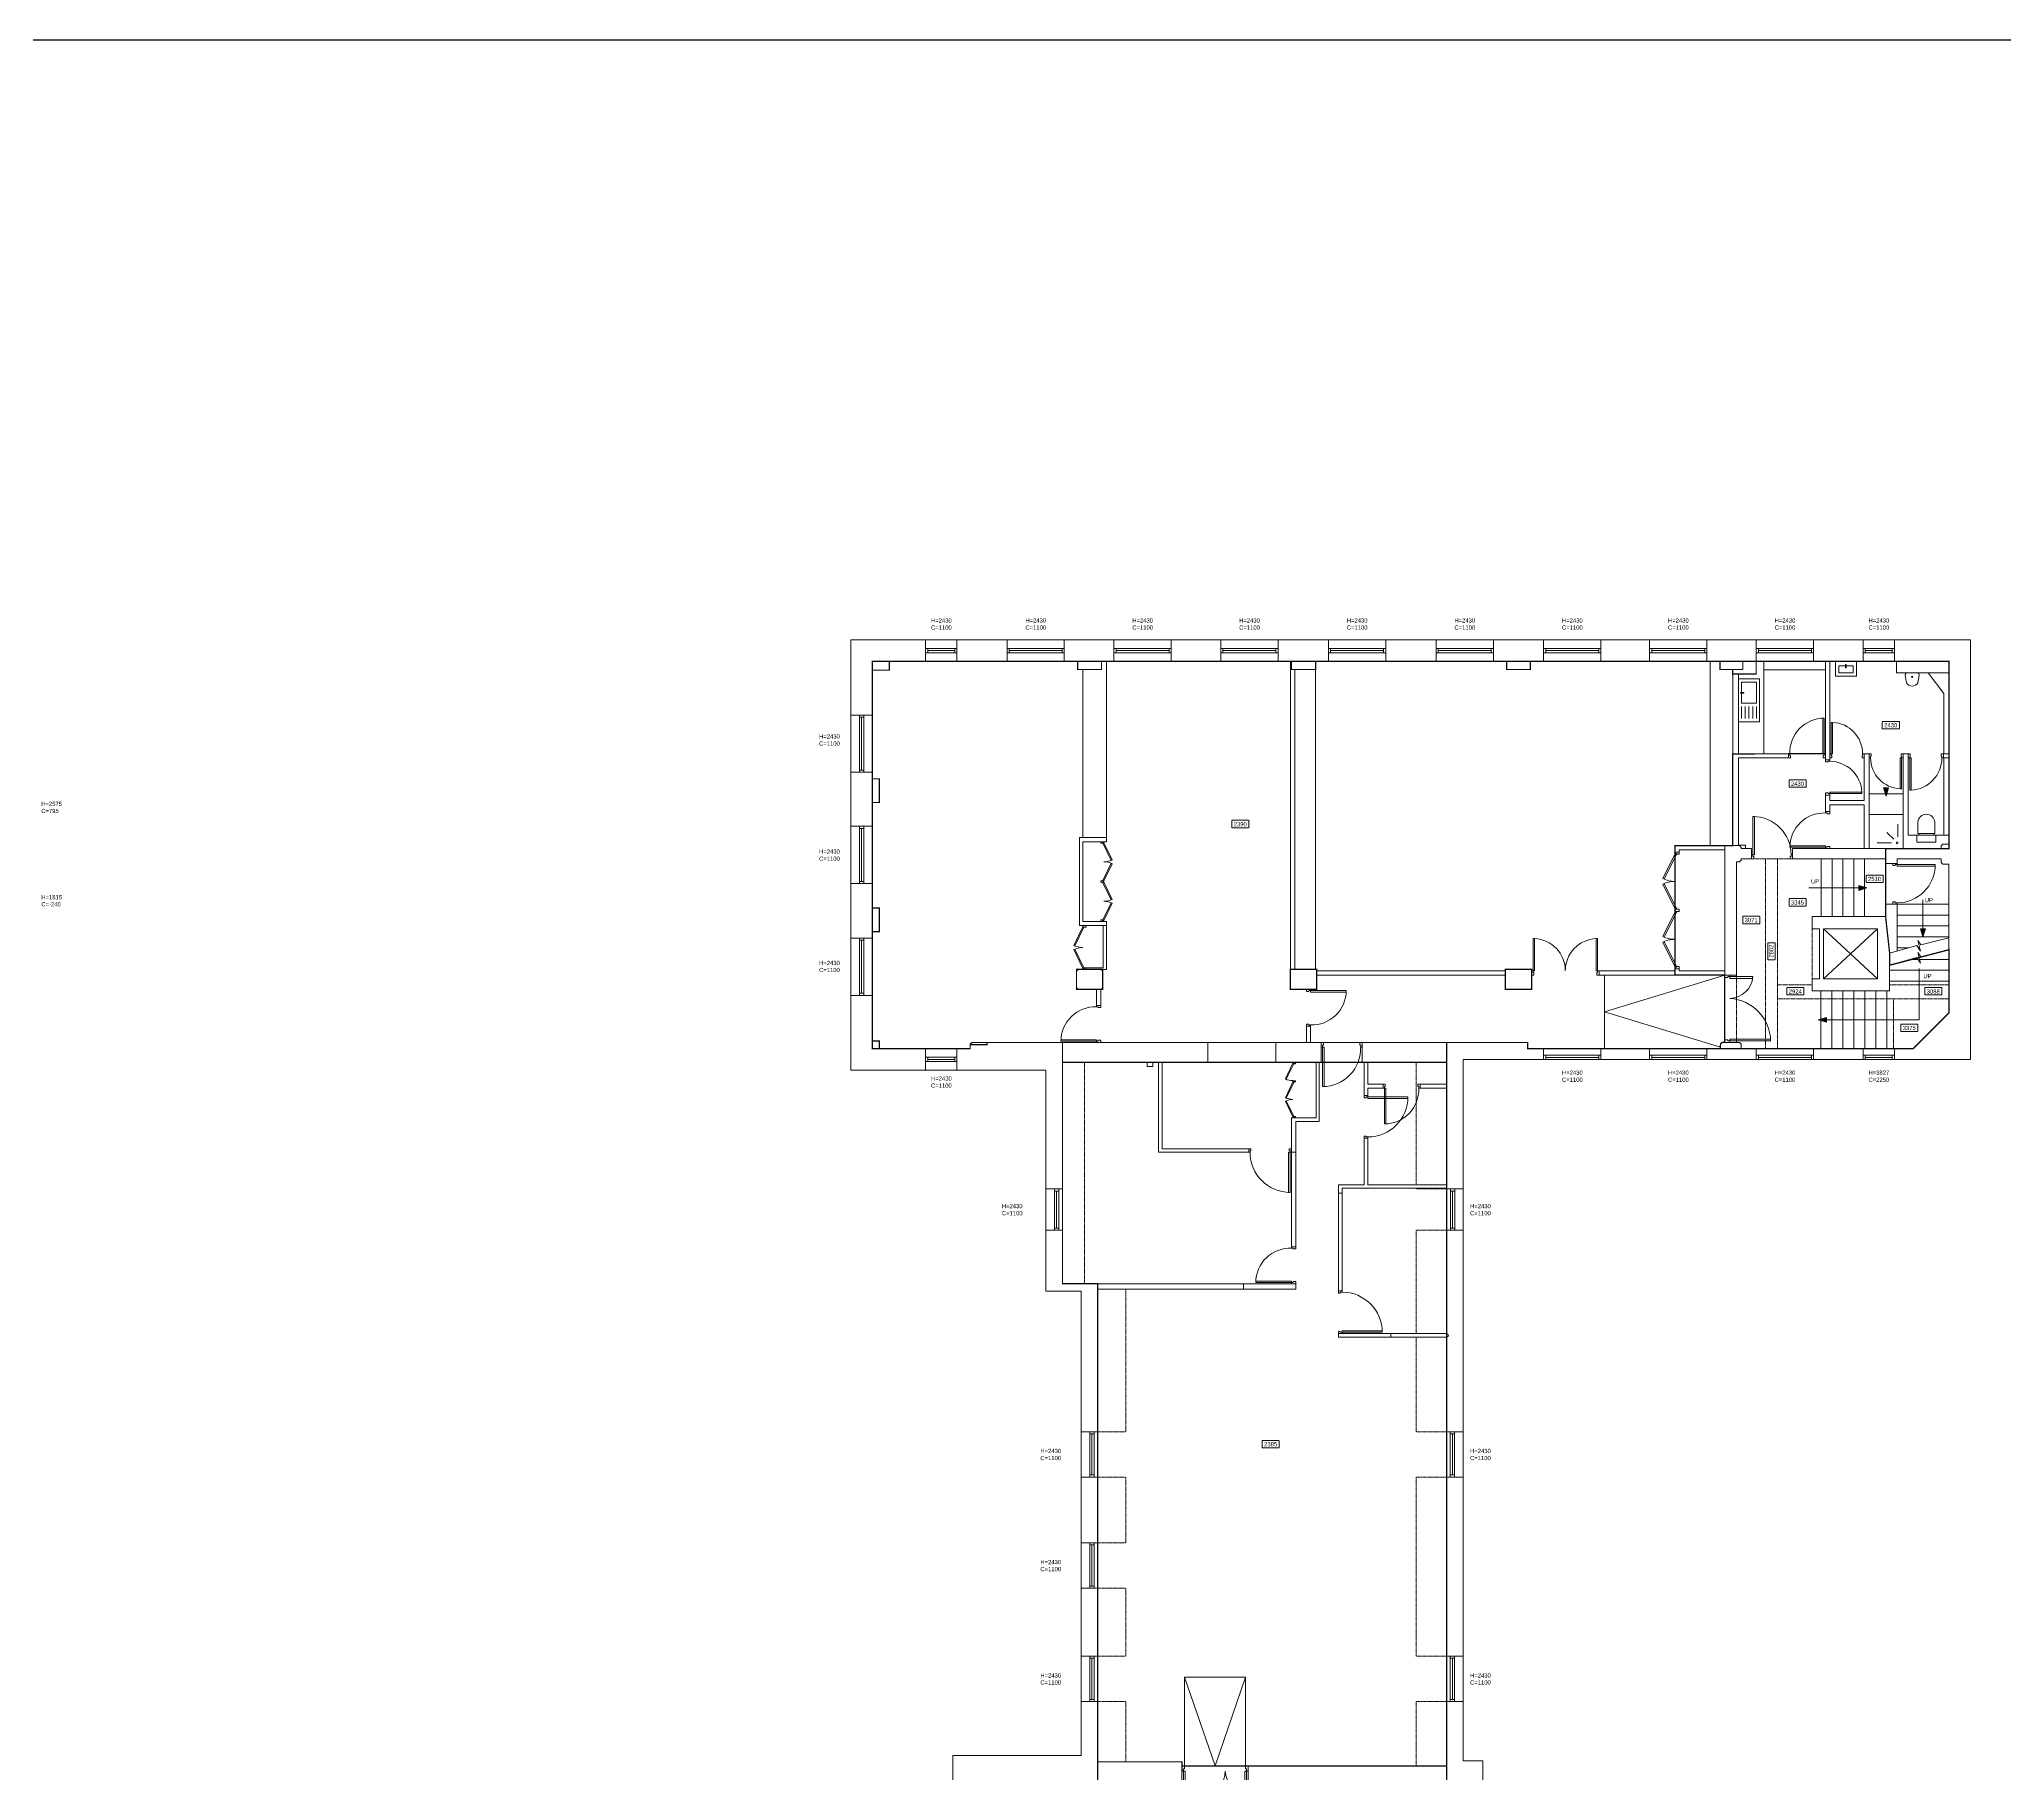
# Model space of a CAD drawing. Header units: millimetres. Extents: x 62976 to 1097852, y -110926 to 167100.
# Drawn here: x 1017094 to 1063402, y 4253 to 45128 of the extents above; entities that cross this region are included whole.
import ezdxf

# ---------------------------------------------------------------- set-up
doc = ezdxf.new("R2010")
doc.units = ezdxf.units.MM
doc.linetypes.add('HIDDENX2', pattern=[0.75, 0.5, -0.25])
for name, color, linetype, lineweight in [('BLOCKS', 8, 'Continuous', 15), ('Ceiling', 45, 'HIDDENX2', 15), ('Ceiling tag', 1, 'Continuous', 15), ('GIA', 84, 'Continuous', 15), ('NIA', 30, 'Continuous', 15), ('Partitions', 155, 'Continuous', 15), ('Stairs', 8, 'Continuous', 15), ('WALLS', 7, 'Continuous', 15)]:
    doc.layers.add(name, color=color, linetype=linetype, lineweight=lineweight)
doc.layers.add('Whatch', color=7, linetype='Continuous', lineweight=15, true_color=0xa8a8a8)
doc.styles.add('Century Gothic', font='GOTHIC.TTF')

# ---------------------------------------------------------------- blocks, each defined once
blk = doc.blocks.new('DOOR 1210')
at = {"layer": 'BLOCKS'}
for p, q in [((523, -547), (523, 233)), ((557, 233), (557, -547)), ((-673, -107), (-673, -547)), ((-639, -547), (-639, -111)), ((-703, -647), (-703, -547)), ((-673, -547), (-703, -547)), ((-653, -647), (-703, -647)), ((-639, -547), (-673, -547)), ((-673, -588), (-673, -547)), ((-653, -588), (-673, -588)), ((-653, -647), (-653, -588)), ((523, -547), (557, -547)), ((537, -588), (557, -588)), ((537, -647), (537, -588)), ((537, -647), (587, -647)), ((557, -588), (557, -547)), ((557, -588), (557, -547)), ((557, -547), (587, -547)), ((587, -647), (587, -547))]:
    blk.add_line(p, q, dxfattribs=at)
for centre, radius, start, end in [((580, -605), 838, 91.5864, 176.0634), ((-708, -559), 453, 1.4922, 85.5208)]:
    blk.add_arc(centre, radius, start, end, dxfattribs=at)
blk = doc.blocks.new('DOOR 840')
at = {"layer": 'BLOCKS'}
for p, q in [((-582, 249), (-582, -591)), ((-582, -591), (-582, 249)), ((-548, 249), (-582, 249)), ((-548, -591), (-548, 248)), ((-612, -691), (-612, -591)), ((-582, -591), (-612, -591)), ((-562, -691), (-612, -691)), ((-548, -591), (-582, -591)), ((-582, -632), (-582, -591)), ((-562, -632), (-582, -632)), ((-562, -691), (-562, -632)), ((208, -632), (228, -632)), ((208, -691), (208, -632)), ((208, -691), (258, -691)), ((228, -632), (228, -591)), ((228, -591), (258, -591)), ((258, -691), (258, -591))]:
    blk.add_line(p, q, dxfattribs=at)
blk.add_arc((-586, -565), 814, 358.1575, 89.7593, dxfattribs=at)
blk = doc.blocks.new('door')
at = {"layer": 'BLOCKS'}
for p, q in [((0, 450), (0, -450)), ((0, 450), (34, 450)), ((0, -450), (0, 450)), ((34, -450), (34, 450)), ((-30, -550), (-30, -450)), ((0, -450), (-30, -450)), ((34, -450), (0, -450)), ((0, -491), (0, -450)), ((900, -491), (900, -450)), ((900, -450), (930, -450)), ((930, -550), (930, -450)), ((20, -550), (-30, -550)), ((20, -491), (0, -491)), ((20, -550), (20, -491)), ((880, -491), (900, -491)), ((880, -550), (880, -491)), ((880, -550), (930, -550))]:
    blk.add_line(p, q, dxfattribs=at)
blk.add_arc((0, -450), 900, 0, 90, dxfattribs=at)
blk = doc.blocks.new('DOOR 900')
at = {"layer": 'Whatch'}
blk.add_blockref('door', (-825, 91), dxfattribs=at)
blk = doc.blocks.new('80')
at = {"layer": 'BLOCKS'}
for p, q in [((1213075, -221229), (1213362, -220638)), ((1213393, -220653), (1213106, -221245)), ((1213362, -220638), (1213362, -220603)), ((1213362, -220603), (1213462, -220603)), ((1213362, -220638), (1213402, -220638)), ((1213362, -220638), (1213393, -220653)), ((1213402, -220638), (1213402, -220653)), ((1213402, -220653), (1213462, -220653)), ((1213462, -220603), (1213462, -220653)), ((1213106, -221245), (1213075, -221229)), ((1213106, -221346), (1213075, -221361)), ((1213393, -221937), (1213106, -221346)), ((1213075, -221361), (1213362, -221953)), ((1213075, -222594), (1213362, -222003)), ((1213393, -222018), (1213106, -222610)), ((1213362, -221953), (1213393, -221937)), ((1213362, -221953), (1213462, -221953)), ((1213362, -221953), (1213362, -222003)), ((1213362, -222003), (1213462, -222003)), ((1213362, -222003), (1213393, -222018)), ((1213462, -221953), (1213462, -222003)), ((1213106, -222610), (1213075, -222594)), ((1213106, -222711), (1213075, -222726)), ((1213075, -222726), (1213362, -223318)), ((1213393, -223302), (1213106, -222711)), ((1213362, -223318), (1213393, -223302)), ((1213362, -223318), (1213362, -223353)), ((1213362, -223318), (1213402, -223318)), ((1213362, -223353), (1213462, -223353)), ((1213402, -223303), (1213462, -223303)), ((1213402, -223318), (1213402, -223303)), ((1213462, -223353), (1213462, -223303))]:
    blk.add_line(p, q, dxfattribs=at)
for centre, start, end in [((1213362, -220638), 244.1185, 270), ((1213362, -221953), 90, 115.8815), ((1213362, -222003), 244.1185, 270), ((1213362, -223318), 90, 115.8815)]:
    blk.add_arc(centre, 658, start, end, dxfattribs=at)
blk = doc.blocks.new('sink kitchenette')
at = {"layer": 'BLOCKS'}
for p, q in [((38392, 131337), (39402, 131337)), ((38392, 130837), (38392, 131337)), ((38467, 131262), (38752, 131262)), ((38467, 131177), (38752, 131177)), ((38467, 131087), (38752, 131087)), ((39327, 131262), (38827, 131262)), ((38827, 131262), (38827, 130912)), ((39327, 130912), (39327, 131262)), ((39402, 131337), (39402, 130837)), ((39402, 130837), (38392, 130837)), ((38467, 130997), (38752, 130997)), ((38752, 130912), (38467, 130912)), ((38827, 130912), (39069, 130912)), ((39069, 130890), (39069, 130967)), ((39084, 130967), (39069, 130967)), ((39069, 130890), (39084, 130890)), ((39084, 130890), (39084, 130967)), ((39084, 130912), (39327, 130912))]:
    blk.add_line(p, q, dxfattribs=at)
blk = doc.blocks.new('DOOR 760')
at = {"layer": 'BLOCKS'}
for p, q in [((-712, -265), (-747, -265)), ((-747, -265), (-747, -365)), ((-747, -365), (-697, -365)), ((-712, -265), (-712, -305)), ((-712, -305), (-697, -305)), ((-697, -305), (-697, -365)), ((33, -305), (33, -365)), ((48, -305), (33, -305)), ((33, -365), (83, -365)), ((83, -265), (48, -265)), ((48, -305), (48, -265)), ((83, -365), (83, -265))]:
    blk.add_line(p, q, dxfattribs=at)
blk.add_lwpolyline([(-677, -265), (-677, 495), (-712, 495), (-712, -265)], close=True, dxfattribs=at)
blk.add_arc((-714, -266), 761, 0.0439, 87.2558, dxfattribs=at)
blk = doc.blocks.new('sink wc')
at = {"layer": 'BLOCKS'}
for p, q in [((36043, 129595), (36543, 129595)), ((36043, 129245), (36043, 129595)), ((36543, 129245), (36043, 129245)), ((36123, 129495), (36285, 129495)), ((36123, 129325), (36123, 129495)), ((36463, 129325), (36123, 129325)), ((36285, 129525), (36285, 129448)), ((36285, 129525), (36300, 129525)), ((36300, 129448), (36285, 129448)), ((36300, 129525), (36300, 129448)), ((36300, 129495), (36463, 129495)), ((36463, 129495), (36463, 129325)), ((36543, 129595), (36543, 129245))]:
    blk.add_line(p, q, dxfattribs=at)
blk = doc.blocks.new('bide')
at = {"layer": 'BLOCKS'}
for p, q in [((114921, 102425), (114921, 102193)), ((114984, 102473), (115151, 102442)), ((114984, 102145), (115152, 102177))]:
    blk.add_line(p, q, dxfattribs=at)
blk.add_circle((115011, 102309), 15, dxfattribs=at)
for centre, radius, start, end in [((114971, 102425), 50, 74.0546, 180), ((115082, 102309), 149, 298.0058, 62.5661), ((114971, 102193), 50, 180, 285.9454)]:
    blk.add_arc(centre, radius, start, end, dxfattribs=at)
blk = doc.blocks.new('wc')
at = {"layer": 'BLOCKS'}
for p, q in [((36874, 129352), (36874, 129084)), ((37274, 129084), (37274, 129352)), ((37299, 129044), (36849, 129044)), ((36849, 129044), (36849, 128881)), ((36849, 128881), (37299, 128881)), ((36874, 129084), (36899, 129084)), ((36899, 129044), (36899, 129084)), ((36899, 129084), (37249, 129084)), ((37249, 129084), (37249, 129044)), ((37274, 129084), (37249, 129084)), ((37299, 128881), (37299, 129044))]:
    blk.add_line(p, q, dxfattribs=at)
blk.add_arc((37074, 129339), 200, 3.8042, 176.1958, dxfattribs=at)
blk = doc.blocks.new('shower')
for p, q in [((114517, 100644), (114517, 100344)), ((114617, 100698), (114778, 100540)), ((115004, 100785), (114668, 100785))]:
    blk.add_line(p, q)
blk.add_lwpolyline([(115195, 100120), (114395, 100120), (114395, 100920), (115195, 100920)], close=True)
blk.add_circle((114532, 100783), 21.5)
blk = doc.blocks.new('DOUBLE DOOR')
at = {"layer": 'BLOCKS'}
for p, q in [((-1520, -760), (-1555, -760)), ((-1555, -760), (-1555, -860)), ((-1555, -860), (-1505, -860)), ((-1520, -760), (-1520, -800)), ((-1520, -800), (-1505, -800)), ((-1505, -800), (-1505, -860)), ((-15, -800), (-15, -860)), ((0, -800), (-15, -800)), ((35, -860), (-15, -860)), ((0, -760), (35, -760)), ((0, -760), (0, -800)), ((35, -760), (35, -860))]:
    blk.add_line(p, q, dxfattribs=at)
for points in [[(-1485, -760), (-1485, 0), (-1520, 0), (-1520, -760)], [(-35, -760), (-35, 0), (0, 0), (0, -760)]]:
    blk.add_lwpolyline(points, close=True, dxfattribs=at)
for centre, start, end in [((-1521, -761), 0.0439, 87.2558), ((1, -761), 92.7442, 179.9561)]:
    blk.add_arc(centre, 761, start, end, dxfattribs=at)
blk = doc.blocks.new('93')
at = {"layer": 'BLOCKS'}
for p, q in [((1464816, -304170), (1464816, -304120)), ((1464816, -304120), (1464896, -304120)), ((1464816, -304170), (1464854, -304170)), ((1464854, -304150), (1464896, -304150)), ((1464854, -304170), (1464854, -304150)), ((1464896, -304150), (1464896, -304120)), ((1464816, -305030), (1464816, -305080)), ((1464816, -305030), (1464854, -305030)), ((1464816, -305080), (1464896, -305080)), ((1464854, -305030), (1464854, -305050)), ((1464854, -305050), (1464896, -305050)), ((1464896, -305016), (1465796, -305016)), ((1464896, -305016), (1464896, -305050)), ((1465796, -305050), (1464896, -305050)), ((1464896, -305050), (1464896, -305080)), ((1464896, -305050), (1465796, -305050)), ((1465796, -305050), (1465796, -305016))]:
    blk.add_line(p, q, dxfattribs=at)
blk.add_arc((1464896, -305050), 900, 0, 90, dxfattribs=at)
blk = doc.blocks.new('97')
at = {"layer": 'BLOCKS'}
for p, q in [((1550394, -298545), (1550586, -298149)), ((1550607, -298160), (1550415, -298555)), ((1550586, -298149), (1550586, -298126)), ((1550586, -298126), (1550653, -298126)), ((1550586, -298149), (1550607, -298160)), ((1550586, -298149), (1550613, -298149)), ((1550613, -298149), (1550613, -298159)), ((1550613, -298159), (1550653, -298159)), ((1550653, -298126), (1550653, -298159)), ((1550415, -298555), (1550394, -298545)), ((1550415, -298623), (1550394, -298633)), ((1550394, -298633), (1550586, -299029)), ((1550607, -299019), (1550415, -298623)), ((1550586, -299029), (1550607, -299019)), ((1550586, -299029), (1550586, -299052)), ((1550586, -299029), (1550613, -299029)), ((1550586, -299052), (1550653, -299052)), ((1550613, -299019), (1550653, -299019)), ((1550613, -299029), (1550613, -299019)), ((1550653, -299052), (1550653, -299019))]:
    blk.add_line(p, q, dxfattribs=at)
for centre, start, end in [((1550586, -298149), 244.1185, 270), ((1550586, -299029), 90, 115.8815)]:
    blk.add_arc(centre, 440, start, end, dxfattribs=at)
blk = doc.blocks.new('98')
at = {"layer": 'BLOCKS'}
for p, q in [((1552926, -305183), (1553143, -304735)), ((1553167, -304747), (1552950, -305194)), ((1553143, -304735), (1553143, -304709)), ((1553143, -304709), (1553219, -304709)), ((1553143, -304735), (1553167, -304747)), ((1553143, -304735), (1553174, -304735)), ((1553174, -304735), (1553174, -304747)), ((1553174, -304747), (1553219, -304747)), ((1553219, -304709), (1553219, -304747)), ((1552950, -305194), (1552926, -305183)), ((1552926, -305718), (1553143, -305270)), ((1553167, -305282), (1552950, -305729)), ((1553143, -305270), (1553143, -305233)), ((1553143, -305233), (1553219, -305233)), ((1553143, -305270), (1553167, -305282)), ((1553143, -305270), (1553219, -305270)), ((1553219, -305233), (1553219, -305270)), ((1552950, -305729), (1552926, -305718)), ((1552950, -305806), (1552926, -305817)), ((1552926, -305817), (1553143, -306264)), ((1553167, -306253), (1552950, -305806)), ((1553143, -306264), (1553167, -306253)), ((1553143, -306264), (1553143, -306291)), ((1553143, -306264), (1553174, -306264)), ((1553143, -306291), (1553219, -306291)), ((1553174, -306253), (1553219, -306253)), ((1553174, -306264), (1553174, -306253)), ((1553219, -306291), (1553219, -306253))]:
    blk.add_line(p, q, dxfattribs=at)
for centre, start, end in [((1553143, -304735), 244.1185, 270), ((1553143, -305270), 244.1185, 270), ((1553143, -306264), 90, 115.8815)]:
    blk.add_arc(centre, 497, start, end, dxfattribs=at)

msp = doc.modelspace()

# ---------------------------------------------------------------- hatches: boundary and pattern name
at = {"layer": 'Stairs'}
for points in [[(1060666, 27485), (1060550, 27485), (1060609, 27293)], [(1059965, 25186), (1059965, 25070), (1060157, 25129)], [(1061533, 24168), (1061418, 24168), (1061477, 23976)], [(1059200, 21963), (1059200, 22078), (1059008, 22020)]]:
    msp.add_hatch(color=256, dxfattribs=at).paths.add_polyline_path(points)

# ---------------------------------------------------------------- linework, layer by layer
at = {"layer": 'BLOCKS'}
for p, q in [((1037976, 30772), (1038715, 30772)), ((1037976, 30668), (1038715, 30668)), ((1038026, 30668), (1038026, 30772)), ((1038026, 30721), (1038664, 30721)), ((1038664, 30668), (1038664, 30772)), ((1039895, 30772), (1041245, 30772)), ((1039895, 30668), (1041245, 30668)), ((1039945, 30668), (1039945, 30772)), ((1039945, 30721), (1041194, 30721)), ((1041194, 30668), (1041194, 30772)), ((1042414, 30772), (1043764, 30772)), ((1042414, 30668), (1043764, 30668)), ((1042464, 30668), (1042464, 30772)), ((1042464, 30721), (1043713, 30721)), ((1043713, 30668), (1043713, 30772)), ((1044932, 30772), (1046282, 30772)), ((1044932, 30668), (1046282, 30668)), ((1044982, 30668), (1044982, 30772)), ((1044982, 30721), (1046231, 30721)), ((1046231, 30668), (1046231, 30772)), ((1047468, 30772), (1048818, 30772)), ((1047468, 30668), (1048818, 30668)), ((1047518, 30668), (1047518, 30772)), ((1047518, 30721), (1048767, 30721)), ((1048767, 30668), (1048767, 30772)), ((1050004, 30772), (1051354, 30772)), ((1050004, 30668), (1051354, 30668)), ((1050054, 30668), (1050054, 30772)), ((1050054, 30721), (1051303, 30721)), ((1051303, 30668), (1051303, 30772)), ((1052538, 30772), (1053888, 30772)), ((1052538, 30668), (1053888, 30668)), ((1052588, 30668), (1052588, 30772)), ((1052588, 30721), (1053837, 30721)), ((1053837, 30668), (1053837, 30772)), ((1055034, 30772), (1056384, 30772)), ((1055034, 30668), (1056384, 30668)), ((1055085, 30668), (1055085, 30772)), ((1055085, 30721), (1056334, 30721)), ((1056334, 30668), (1056334, 30772)), ((1057547, 30772), (1058897, 30772)), ((1057547, 30668), (1058897, 30668)), ((1057598, 30668), (1057598, 30772)), ((1057598, 30721), (1058847, 30721)), ((1058847, 30668), (1058847, 30772)), ((1060065, 30772), (1060804, 30772)), ((1060065, 30668), (1060804, 30668)), ((1060116, 30668), (1060116, 30772)), ((1060116, 30721), (1060754, 30721)), ((1060754, 30668), (1060754, 30772)), ((1037976, 30466), (1038715, 30466)), ((1039895, 30466), (1041245, 30466)), ((1041683, 30276), (1041683, 26316)), ((1042414, 30466), (1043764, 30466)), ((1044932, 30466), (1046282, 30466)), ((1047468, 30466), (1048818, 30466)), ((1050004, 30466), (1051354, 30466)), ((1052538, 30466), (1053888, 30466)), ((1055034, 30466), (1056384, 30466)), ((1056465, 26125), (1056465, 30466)), ((1057547, 30466), (1058897, 30466)), ((1057727, 30466), (1057727, 28291)), ((1057727, 30266), (1059180, 30266)), ((1060065, 30466), (1060804, 30466)), ((1036416, 27853), (1036416, 29203)), ((1036519, 27853), (1036519, 29203)), ((1036721, 27853), (1036721, 29203)), ((1036416, 29153), (1036519, 29153)), ((1036468, 27904), (1036468, 29153)), ((1036416, 27904), (1036519, 27904)), ((1036416, 25233), (1036416, 26583)), ((1036416, 26532), (1036519, 26532)), ((1036468, 25283), (1036468, 26532)), ((1036519, 25233), (1036519, 26583)), ((1036721, 25233), (1036721, 26583)), ((1036416, 25283), (1036519, 25283)), ((1036416, 22596), (1036416, 23946)), ((1036416, 23895), (1036519, 23895)), ((1036468, 22646), (1036468, 23895)), ((1036519, 22596), (1036519, 23946)), ((1036721, 22596), (1036721, 23946)), ((1051636, 23175), (1047190, 23175)), ((1055635, 23175), (1053845, 23175)), ((1042003, 22738), (1042003, 22356)), ((1042103, 22738), (1042103, 22356)), ((1051636, 23075), (1047190, 23075)), ((1055635, 23075), (1053845, 23075)), ((1036416, 22646), (1036519, 22646)), ((1046948, 21486), (1046948, 21868)), ((1047048, 21486), (1047048, 21868)), ((1037976, 21342), (1038715, 21342)), ((1052538, 21342), (1053888, 21342)), ((1055034, 21342), (1056384, 21342)), ((1057547, 21342), (1058897, 21342)), ((1060065, 21342), (1060804, 21342)), ((1037976, 21140), (1038715, 21140)), ((1037976, 21037), (1038715, 21037)), ((1038026, 21140), (1038026, 21037)), ((1038026, 21087), (1038664, 21087)), ((1038664, 21140), (1038664, 21037)), ((1043467, 21017), (1043467, 18898)), ((1043551, 21017), (1043551, 18982)), ((1052538, 21186), (1053888, 21186)), ((1052538, 21082), (1053888, 21082)), ((1052588, 21186), (1052588, 21082)), ((1052588, 21133), (1053837, 21133)), ((1053837, 21186), (1053837, 21082)), ((1055034, 21186), (1056384, 21186)), ((1055034, 21082), (1056384, 21082)), ((1055085, 21186), (1055085, 21082)), ((1055085, 21133), (1056334, 21133)), ((1056334, 21186), (1056334, 21082)), ((1057547, 21186), (1058897, 21186)), ((1057547, 21082), (1058897, 21082)), ((1057598, 21186), (1057598, 21082)), ((1057598, 21133), (1058847, 21133)), ((1058847, 21186), (1058847, 21082)), ((1060065, 21186), (1060804, 21186)), ((1060065, 21082), (1060804, 21082)), ((1060116, 21186), (1060116, 21082)), ((1060116, 21133), (1060754, 21133)), ((1060754, 21186), (1060754, 21082)), ((1045589, 18898), (1043467, 18898)), ((1045589, 18982), (1043551, 18982)), ((1046597, 18898), (1046597, 16669)), ((1046697, 18898), (1046697, 16669)), ((1041012, 17062), (1041012, 18036)), ((1041012, 17985), (1041115, 17985)), ((1041064, 17112), (1041064, 17985)), ((1041115, 17062), (1041115, 18036)), ((1041202, 17062), (1041202, 18036)), ((1047707, 17933), (1047707, 15633)), ((1047791, 17933), (1047791, 15633)), ((1050255, 17062), (1050255, 18036)), ((1050343, 17062), (1050343, 18036)), ((1050446, 17985), (1050343, 17985)), ((1050393, 17112), (1050393, 17985)), ((1050446, 17062), (1050446, 18036)), ((1041012, 17112), (1041115, 17112)), ((1050446, 17112), (1050343, 17112)), ((1045464, 15799), (1046697, 15799)), ((1046697, 15799), (1046697, 15676)), ((1046697, 15676), (1045464, 15676)), ((1048941, 14625), (1047707, 14625)), ((1047707, 14625), (1047707, 14541)), ((1048941, 14541), (1047707, 14541)), ((1041845, 11244), (1041845, 12314)), ((1041845, 12263), (1041948, 12263)), ((1041896, 11294), (1041896, 12263)), ((1041948, 11244), (1041948, 12314)), ((1042028, 11244), (1042028, 12314)), ((1050255, 11244), (1050255, 12314)), ((1050335, 11244), (1050335, 12314)), ((1050439, 12263), (1050335, 12263)), ((1050388, 11294), (1050388, 12263)), ((1050439, 11244), (1050439, 12314)), ((1041845, 11294), (1041948, 11294)), ((1050439, 11294), (1050335, 11294)), ((1041845, 8625), (1041845, 9695)), ((1041845, 9644), (1041948, 9644)), ((1041896, 8675), (1041896, 9644)), ((1041948, 8625), (1041948, 9695)), ((1042028, 8625), (1042028, 9695)), ((1041845, 8675), (1041948, 8675)), ((1041845, 5954), (1041845, 7024)), ((1041845, 6973), (1041948, 6973)), ((1041896, 6004), (1041896, 6973)), ((1041948, 5954), (1041948, 7024)), ((1042028, 5954), (1042028, 7024)), ((1050255, 5954), (1050255, 7024)), ((1050335, 5954), (1050335, 7024)), ((1050439, 6973), (1050335, 6973)), ((1050388, 6004), (1050388, 6973)), ((1050439, 5954), (1050439, 7024)), ((1041845, 6004), (1041948, 6004)), ((1050439, 6004), (1050335, 6004))]:
    msp.add_line(p, q, dxfattribs=at)
at = {"layer": 'BLOCKS', "ltscale": 2}
for p, q in [((1047166, 23207), (1047166, 30276)), ((1061602, 30194), (1061966, 29710)), ((1061966, 28291), (1061966, 29710)), ((1061966, 26369), (1061966, 28191))]:
    msp.add_line(p, q, dxfattribs=at)
at = {"layer": 'Ceiling', "ltscale": 2}
for p, q in [((1057490, 25811), (1058350, 25811)), ((1057764, 21341), (1057764, 25810)), ((1058048, 21341), (1058048, 25810)), ((1060596, 25707), (1060596, 24747)), ((1058870, 22987), (1058870, 24166)), ((1057082, 23075), (1057082, 21489)), ((1058870, 22843), (1058048, 22843)), ((1062087, 22843), (1060692, 22843)), ((1058048, 22516), (1062087, 22516)), ((1060780, 22516), (1060780, 21341)), ((1044628, 21486), (1046230, 21486)), ((1041723, 21017), (1041723, 15799)), ((1046230, 21017), (1044628, 21017)), ((1049535, 21017), (1049535, 18134)), ((1049535, 18050), (1049535, 18036)), ((1050255, 18036), (1049535, 18036)), ((1049535, 17062), (1049535, 14625)), ((1050255, 17062), (1049535, 17062)), ((1042697, 15676), (1042697, 12314)), ((1049535, 14541), (1049535, 12314)), ((1042028, 12314), (1042697, 12314)), ((1050255, 12314), (1049535, 12314)), ((1042028, 11244), (1042697, 11244)), ((1042697, 11244), (1042697, 9695)), ((1049535, 11244), (1049535, 7024)), ((1050255, 11244), (1049535, 11244)), ((1042028, 9695), (1042697, 9695)), ((1042028, 8625), (1042697, 8625)), ((1042697, 8625), (1042697, 7024)), ((1042028, 7024), (1042697, 7024)), ((1050255, 7024), (1049535, 7024)), ((1042028, 5954), (1042697, 5954)), ((1042697, 5954), (1042697, 4533)), ((1049535, 5954), (1049535, 4436)), ((1050255, 5954), (1049535, 5954))]:
    msp.add_line(p, q, dxfattribs=at)
at = {"layer": 'Ceiling'}
for points in [[(1060519, 28879), (1060921, 28879), (1060921, 29054), (1060519, 29054)], [(1058321, 27501), (1058723, 27501), (1058723, 27676), (1058321, 27676)], [(1045193, 26547), (1045594, 26547), (1045594, 26722), (1045193, 26722)], [(1060137, 25257), (1060539, 25257), (1060539, 25432), (1060137, 25432)], [(1058321, 24702), (1058723, 24702), (1058723, 24876), (1058321, 24876)], [(1057230, 24286), (1057632, 24286), (1057632, 24461), (1057230, 24461)], [(1057818, 23837), (1057818, 23435), (1057993, 23435), (1057993, 23837)], [(1058271, 22606), (1058672, 22606), (1058672, 22781), (1058271, 22781)], [(1061521, 22606), (1061923, 22606), (1061923, 22781), (1061521, 22781)], [(1060956, 21743), (1061357, 21743), (1061357, 21918), (1060956, 21918)], [(1045909, 11935), (1046311, 11935), (1046311, 12109), (1045909, 12109)]]:
    msp.add_lwpolyline(points, close=True, dxfattribs=at)
at = {"layer": 'GIA', "ltscale": 2, "const_width": 30}
msp.add_lwpolyline([(1042030, 4086), (1042030, 15799), (1041202, 15799), (1041202, 21486), (1039423, 21486), (1039423, 21436), (1039027, 21436), (1039027, 21342), (1036721, 21342), (1036721, 30466), (1062087, 30466), (1062087, 26052), (1061905, 26056), (1060596, 26056), (1060596, 24452), (1060692, 23590), (1060692, 23307), (1062087, 23671), (1062087, 22182), (1061247, 21342), (1052160, 21342), (1052160, 21486), (1050255, 21486), (1050256, 4086)], dxfattribs=at)
at = {"layer": 'NIA', "ltscale": 2, "const_width": 30}
for points in [[(1056993, 30276), (1056993, 30170), (1057547, 30167), (1057547, 30466), (1059180, 30466), (1059180, 28291), (1056993, 28287), (1056993, 26125), (1055635, 26125), (1055635, 23075), (1056806, 23075), (1056806, 21489), (1056746, 21489), (1056706, 21450), (1056704, 21342), (1052160, 21342), (1052160, 21486), (1039069, 21486), (1039027, 21447), (1039027, 21342), (1036884, 21342), (1036884, 21518), (1036721, 21518), (1036721, 24095), (1036884, 24095), (1036884, 24656), (1036721, 24656), (1036721, 27142), (1036884, 27142), (1036884, 27700), (1036721, 27700), (1036721, 30260), (1037124, 30260), (1037124, 30466), (1041558, 30466), (1041558, 30276), (1041600, 30276), (1042083, 30276), (1042122, 30276), (1042122, 30466), (1046597, 30466), (1046597, 30276), (1046636, 30276), (1047126, 30276), (1047166, 30276), (1047166, 30466), (1051669, 30466), (1051669, 30276), (1051708, 30276), (1052183, 30276), (1052223, 30276), (1052223, 30466), (1056697, 30466), (1056697, 30276)], [(1041532, 22738), (1041532, 23207), (1042150, 23207), (1042150, 22738)], [(1046572, 22738), (1046572, 23207), (1047190, 23207), (1047190, 22738)], [(1051636, 22738), (1051636, 23207), (1052255, 23207), (1052255, 22738)], [(1050255, 21017), (1050255, 4436), (1044018, 4436), (1044018, 4533), (1042028, 4533), (1042028, 15799), (1041202, 15799), (1041202, 21017)]]:
    msp.add_lwpolyline(points, close=True, dxfattribs=at)
at = {"layer": 'Partitions'}
for p, q in [((1036721, 30260), (1037124, 30260)), ((1037124, 30466), (1037124, 30260)), ((1042236, 26216), (1042236, 30466)), ((1046574, 23207), (1046574, 30466)), ((1046674, 23207), (1046674, 30276)), ((1056993, 26125), (1056993, 30276)), ((1057547, 30167), (1057127, 30167)), ((1057127, 30167), (1057127, 28291)), ((1057547, 30466), (1057547, 30167)), ((1059180, 30466), (1059180, 28191)), ((1059280, 30466), (1059280, 28148)), ((1060855, 30466), (1060855, 30194)), ((1060855, 30194), (1062087, 30194)), ((1057127, 28291), (1058310, 28291)), ((1060090, 28291), (1060210, 28291)), ((1060090, 28291), (1060090, 27185)), ((1060210, 28291), (1060210, 26056)), ((1061009, 28291), (1061129, 28291)), ((1061009, 28291), (1061009, 26056)), ((1061129, 28291), (1061129, 26369)), ((1061959, 28291), (1062087, 28291)), ((1057127, 28191), (1058310, 28191)), ((1057127, 28191), (1057127, 26125)), ((1059180, 28191), (1059180, 28148)), ((1061959, 28191), (1062087, 28191)), ((1059180, 27318), (1059180, 26926)), ((1059280, 27318), (1059280, 27185)), ((1059280, 27185), (1060090, 27185)), ((1059280, 27085), (1060090, 27085)), ((1059280, 27085), (1059280, 26926)), ((1060090, 27085), (1060090, 26056)), ((1041603, 24241), (1041603, 26316)), ((1041603, 26316), (1042236, 26316)), ((1042107, 26216), (1042236, 26216)), ((1055635, 25975), (1055635, 26125)), ((1056806, 26125), (1055635, 26125)), ((1055735, 25975), (1055735, 26025)), ((1056806, 26025), (1055735, 26025)), ((1057127, 26136), (1057295, 26136)), ((1057295, 26136), (1057295, 26056)), ((1061129, 26369), (1062087, 26369)), ((1041603, 24241), (1042236, 24241)), ((1042107, 24340), (1042236, 24340)), ((1042236, 23207), (1042236, 24340)), ((1042111, 23207), (1042236, 23207)), ((1055635, 23075), (1055635, 23225)), ((1055735, 23175), (1055735, 23225)), ((1056806, 23175), (1055735, 23175)), ((1056806, 23075), (1055635, 23075)), ((1036884, 21518), (1036721, 21518)), ((1036884, 21342), (1036884, 21518)), ((1047250, 21017), (1047250, 19621)), ((1048313, 21017), (1048313, 20237)), ((1048397, 21017), (1048397, 20506)), ((1048757, 20506), (1048397, 20506)), ((1048757, 20406), (1048397, 20406)), ((1048397, 20406), (1048397, 20237)), ((1050255, 20506), (1049627, 20506)), ((1050255, 20406), (1049627, 20406)), ((1046597, 19712), (1046597, 18898)), ((1046695, 19712), (1046597, 19712)), ((1047250, 19621), (1046697, 19621)), ((1046697, 19621), (1046697, 18898)), ((1048313, 19229), (1048313, 18134)), ((1048397, 19229), (1048397, 18134)), ((1046597, 18898), (1046697, 18898)), ((1048313, 18134), (1047707, 18134)), ((1047707, 18134), (1047707, 17933)), ((1050255, 18134), (1048397, 18134)), ((1047791, 17933), (1047707, 17933)), ((1050255, 18050), (1047791, 18050)), ((1047791, 17933), (1047791, 18050)), ((1045464, 15799), (1042028, 15799)), ((1045464, 15676), (1045464, 15799)), ((1045464, 15676), (1042028, 15676)), ((1050255, 14625), (1048941, 14625)), ((1048941, 14625), (1048941, 14541)), ((1050255, 14541), (1048941, 14541))]:
    msp.add_line(p, q, dxfattribs=at)
msp.add_arc((1050255, 14583), 42, 270, 90, dxfattribs=at)
at = {"layer": 'Stairs', "ltscale": 2}
for p, q in [((1060210, 27348), (1061009, 27348)), ((1053977, 21342), (1053977, 23075)), ((1053977, 22209), (1056806, 23075)), ((1053977, 22209), (1056706, 21373)), ((1044078, 4436), (1044078, 6528)), ((1045517, 6528), (1044078, 6528)), ((1044798, 4436), (1044078, 6528)), ((1045517, 6528), (1044798, 4436)), ((1045517, 4436), (1045517, 6528)), ((1044078, 4436), (1045517, 4436))]:
    msp.add_line(p, q, dxfattribs=at)
at = {"layer": 'Stairs'}
for p, q in [((1060666, 27485), (1060550, 27485)), ((1060550, 27485), (1060609, 27293)), ((1060666, 27485), (1060609, 27293)), ((1059081, 24450), (1059081, 25810)), ((1059336, 24450), (1059336, 25810)), ((1059590, 24450), (1059590, 25810)), ((1059845, 24450), (1059845, 25810)), ((1060099, 24450), (1060099, 25810)), ((1058789, 25129), (1060157, 25129)), ((1059965, 25186), (1059965, 25070)), ((1059965, 25186), (1060157, 25129)), ((1059965, 25070), (1060157, 25129)), ((1060866, 24747), (1062087, 24747)), ((1061477, 24850), (1061477, 23976)), ((1060866, 24490), (1062087, 24490)), ((1060866, 24233), (1062087, 24233)), ((1061533, 24168), (1061418, 24168)), ((1061418, 24168), (1061477, 23976)), ((1061533, 24168), (1061477, 23976)), ((1061332, 23771), (1060692, 23590)), ((1060866, 23976), (1062087, 23976)), ((1060866, 23718), (1061146, 23718)), ((1061417, 23641), (1061332, 23771)), ((1061425, 23789), (1061352, 23890)), ((1061352, 23890), (1061417, 23641)), ((1061366, 23718), (1061397, 23718)), ((1062087, 23955), (1061425, 23789)), ((1062087, 23671), (1061425, 23505)), ((1061332, 23487), (1060692, 23307)), ((1060692, 23187), (1062087, 23187)), ((1061181, 23445), (1061360, 23445)), ((1061417, 23357), (1061332, 23487)), ((1061425, 23505), (1061352, 23606)), ((1061352, 23606), (1061417, 23357)), ((1061389, 23228), (1061389, 22021)), ((1061395, 23445), (1062087, 23445)), ((1059073, 22701), (1059073, 21341)), ((1059331, 22701), (1059331, 21341)), ((1059589, 22701), (1059589, 21341)), ((1059847, 22701), (1059847, 21341)), ((1060105, 22701), (1060105, 21341)), ((1060364, 22701), (1060364, 21341)), ((1060622, 22701), (1060622, 21341)), ((1060692, 22930), (1062087, 22930)), ((1059200, 22078), (1059008, 22020)), ((1059200, 21963), (1059008, 22020)), ((1059200, 21963), (1059200, 22078)), ((1061389, 22021), (1059200, 22021))]:
    msp.add_line(p, q, dxfattribs=at)
at = {"layer": 'WALLS'}
for p, q in [((1037976, 30466), (1037976, 30974)), ((1038715, 30466), (1038715, 30974)), ((1039895, 30466), (1039895, 30974)), ((1041245, 30974), (1041245, 30466)), ((1042414, 30466), (1042414, 30974)), ((1043764, 30974), (1043764, 30466)), ((1044932, 30466), (1044932, 30974)), ((1046282, 30974), (1046282, 30466)), ((1047468, 30466), (1047468, 30974)), ((1048818, 30974), (1048818, 30466)), ((1050004, 30466), (1050004, 30974)), ((1051354, 30974), (1051354, 30466)), ((1052538, 30974), (1052538, 30466)), ((1053888, 30466), (1053888, 30974)), ((1055034, 30974), (1055034, 30466)), ((1056384, 30466), (1056384, 30974)), ((1057547, 30974), (1057547, 30466)), ((1058897, 30466), (1058897, 30974)), ((1060065, 30974), (1060065, 30466)), ((1060804, 30974), (1060804, 30466)), ((1036721, 30466), (1036721, 29203)), ((1036721, 30466), (1037976, 30466)), ((1038715, 30466), (1039895, 30466)), ((1041245, 30466), (1041558, 30466)), ((1041558, 30466), (1041558, 30276)), ((1041558, 30276), (1042122, 30276)), ((1042122, 30466), (1042122, 30276)), ((1042122, 30466), (1042414, 30466)), ((1043764, 30466), (1044932, 30466)), ((1046597, 30466), (1046282, 30466)), ((1046597, 30466), (1046597, 30276)), ((1047166, 30276), (1046597, 30276)), ((1047166, 30466), (1047166, 30276)), ((1047166, 30466), (1047468, 30466)), ((1048818, 30466), (1050004, 30466)), ((1051354, 30466), (1051669, 30466)), ((1051669, 30466), (1051669, 30276)), ((1051669, 30276), (1052223, 30276)), ((1052223, 30466), (1052223, 30276)), ((1052223, 30466), (1052538, 30466)), ((1053888, 30466), (1055034, 30466)), ((1056697, 30466), (1056384, 30466)), ((1056697, 30466), (1056697, 30276)), ((1056697, 30276), (1057232, 30276)), ((1057547, 30466), (1057232, 30466)), ((1057232, 30466), (1057232, 30276)), ((1058897, 30466), (1060065, 30466)), ((1060804, 30466), (1062087, 30466)), ((1062087, 30466), (1062087, 26159)), ((1036213, 29203), (1036721, 29203)), ((1036213, 27853), (1036721, 27853)), ((1036721, 27700), (1036721, 27853)), ((1036884, 27700), (1036721, 27700)), ((1036884, 27700), (1036884, 27141)), ((1036721, 26583), (1036721, 27142)), ((1036721, 27141), (1036884, 27141)), ((1036213, 26583), (1036721, 26583)), ((1056806, 26125), (1057153, 26125)), ((1056806, 23075), (1056806, 26125)), ((1057195, 26083), (1057153, 26125)), ((1057195, 26056), (1057195, 26083)), ((1057195, 26056), (1057440, 26056)), ((1058400, 26056), (1061905, 26056)), ((1061944, 26159), (1061905, 26117)), ((1061905, 26056), (1061905, 26117)), ((1062087, 26159), (1061944, 26159)), ((1057082, 23075), (1057082, 25741)), ((1057082, 25741), (1057153, 25741)), ((1057195, 25783), (1057153, 25741)), ((1057440, 25811), (1057195, 25811)), ((1057195, 25811), (1057195, 25783)), ((1060596, 25811), (1058400, 25811)), ((1060596, 25707), (1060596, 25811)), ((1061905, 25811), (1060866, 25811)), ((1061905, 25731), (1061905, 25811)), ((1061905, 25731), (1061944, 25689)), ((1061944, 25689), (1062087, 25689)), ((1062087, 25689), (1062087, 22182)), ((1036213, 25233), (1036721, 25233)), ((1036721, 24656), (1036721, 25233)), ((1036721, 24656), (1036884, 24656)), ((1036884, 24095), (1036884, 24656)), ((1060596, 24452), (1060596, 24747)), ((1036721, 24095), (1036884, 24095)), ((1036721, 23946), (1036721, 24095)), ((1058870, 24166), (1058870, 24452)), ((1058870, 24452), (1060596, 24452)), ((1058870, 24166), (1059036, 24166)), ((1059036, 22987), (1059036, 24166)), ((1036213, 23946), (1036721, 23946)), ((1041532, 23168), (1041572, 23207)), ((1041532, 22780), (1041532, 23168)), ((1041572, 23207), (1042111, 23207)), ((1042111, 23207), (1042150, 23168)), ((1042150, 22780), (1042150, 23168)), ((1046572, 22738), (1046572, 23207)), ((1046574, 23207), (1047190, 23207)), ((1047190, 22738), (1047190, 23207)), ((1051636, 22738), (1051636, 23207)), ((1051636, 23207), (1052255, 23207)), ((1052255, 22738), (1052255, 23207)), ((1060692, 23590), (1060692, 22703)), ((1041572, 22738), (1041532, 22780)), ((1042111, 22738), (1041572, 22738)), ((1042150, 22780), (1042111, 22738)), ((1047190, 22738), (1046572, 22738)), ((1052255, 22738), (1051636, 22738)), ((1056806, 23075), (1057082, 23075)), ((1058870, 22703), (1058870, 22987)), ((1058870, 22987), (1059036, 22987)), ((1058870, 22703), (1060692, 22703)), ((1036213, 22596), (1036721, 22596)), ((1036721, 21342), (1036721, 22596)), ((1062087, 22182), (1061247, 21342)), ((1037976, 21342), (1036721, 21342)), ((1037976, 21342), (1037976, 20834)), ((1038715, 21342), (1038715, 20834)), ((1038715, 21342), (1039027, 21342)), ((1039027, 21436), (1039423, 21436)), ((1039027, 21436), (1039027, 21342)), ((1039423, 21486), (1039423, 21436)), ((1044628, 21486), (1039423, 21486)), ((1047299, 21486), (1046230, 21486)), ((1047299, 21017), (1047299, 21486)), ((1048262, 21017), (1048262, 21486)), ((1052160, 21486), (1048262, 21486)), ((1052160, 21486), (1052160, 21342)), ((1052160, 21342), (1052538, 21342)), ((1052538, 21082), (1052538, 21342)), ((1053888, 21342), (1055034, 21342)), ((1053888, 21342), (1053888, 21082)), ((1055034, 21082), (1055034, 21342)), ((1056384, 21342), (1056706, 21342)), ((1056384, 21342), (1056384, 21082)), ((1056746, 21489), (1056706, 21450)), ((1056706, 21450), (1056706, 21342)), ((1056746, 21489), (1057153, 21489)), ((1057153, 21489), (1057195, 21450)), ((1057195, 21450), (1057195, 21342)), ((1057195, 21342), (1057547, 21342)), ((1057547, 21082), (1057547, 21342)), ((1058897, 21342), (1060065, 21342)), ((1058897, 21342), (1058897, 21082)), ((1060065, 21082), (1060065, 21342)), ((1060804, 21342), (1061247, 21342)), ((1060804, 21082), (1060804, 21342)), ((1043198, 21017), (1041202, 21017)), ((1041202, 18036), (1041202, 21017)), ((1044628, 21017), (1043333, 21017)), ((1047299, 21017), (1046230, 21017)), ((1050255, 21017), (1048262, 21017)), ((1040809, 18036), (1041202, 18036)), ((1050641, 18036), (1050255, 18036)), ((1040809, 17062), (1041202, 17062)), ((1041202, 17062), (1041202, 15799)), ((1050641, 17062), (1050255, 17062)), ((1042028, 15799), (1041202, 15799)), ((1042028, 15799), (1042028, 12314)), ((1041643, 12314), (1042028, 12314)), ((1050641, 12314), (1050255, 12314)), ((1042028, 11244), (1041643, 11244)), ((1042028, 11244), (1042028, 9695)), ((1050255, 11244), (1050641, 11244)), ((1041643, 9695), (1042028, 9695)), ((1042028, 8625), (1041643, 8625)), ((1042028, 8625), (1042028, 7024)), ((1041643, 7024), (1042028, 7024)), ((1050641, 7024), (1050255, 7024)), ((1042028, 5954), (1041643, 5954)), ((1042028, 4533), (1042028, 5954)), ((1050255, 5954), (1050641, 5954)), ((1044018, 4533), (1042028, 4533)), ((1044018, 4086), (1044018, 4533)), ((1050255, 4436), (1045578, 4436)), ((1045578, 4086), (1045578, 4436))]:
    msp.add_line(p, q, dxfattribs=at)
at = {"layer": 'WALLS', "ltscale": 2}
for p, q in [((1057440, 25811), (1057440, 26056)), ((1058400, 25811), (1058400, 26056)), ((1060596, 25707), (1060866, 25707)), ((1060866, 24747), (1060596, 24747)), ((1044628, 21017), (1044628, 21486)), ((1046230, 21017), (1046230, 21486)), ((1043198, 21017), (1043198, 20920)), ((1043198, 20920), (1043333, 20920)), ((1043333, 20920), (1043333, 21017)), ((1050255, 18036), (1050255, 21017)), ((1050255, 12314), (1050255, 17062)), ((1050255, 7024), (1050255, 11244)), ((1050255, 4436), (1050255, 5954))]:
    msp.add_line(p, q, dxfattribs=at)
at = {"layer": 'WALLS', "ltscale": 2, "const_width": 30}
msp.add_lwpolyline([(778894, 45113), (1097837, 45113), (1097837, -71838), (778894, -71838)], close=True, dxfattribs=at)
at = {"layer": 'Whatch'}
for p, q in [((1036213, 30974), (1036213, 20834)), ((1062595, 30974), (1036213, 30974)), ((1062595, 30974), (1062595, 21082)), ((1041678, 24340), (1041678, 26216)), ((1042107, 26216), (1041678, 26216)), ((1060866, 25707), (1060866, 25811)), ((1060866, 23639), (1060866, 24747)), ((1042107, 24340), (1041678, 24340)), ((1042162, 23245), (1042162, 24241)), ((1059137, 22987), (1059137, 24166)), ((1059137, 24166), (1060408, 24166)), ((1059137, 22987), (1060408, 24166)), ((1059137, 24166), (1060408, 22987)), ((1060408, 24166), (1060408, 22987)), ((1060408, 22987), (1059137, 22987)), ((1047176, 21017), (1047176, 19712)), ((1050641, 21082), (1062595, 21082)), ((1050641, 21082), (1050641, 4557)), ((1040809, 20834), (1036213, 20834)), ((1040809, 20834), (1040809, 15626)), ((1041643, 15626), (1040809, 15626)), ((1041643, 15626), (1041643, 4686)), ((1038618, 4686), (1038618, -796)), ((1038618, 4686), (1041643, 4686)), ((1051105, 4557), (1050641, 4557)), ((1051105, -639), (1051105, 4557))]:
    msp.add_line(p, q, dxfattribs=at)
at = {"layer": 'Whatch', "ltscale": 2}
for p, q in [((1041758, 23245), (1042162, 23245)), ((1046695, 19712), (1047176, 19712))]:
    msp.add_line(p, q, dxfattribs=at)

# ---------------------------------------------------------------- block references
at = {"layer": 'BLOCKS'}
for name, p in [('sink wc', (1023370, -99129)), ('wc', (1024480, -102675)), ('DOOR 900', (1058295, 26270)), ('DOUBLE DOOR', (1053810, 23935))]:
    msp.add_blockref(name, p, dxfattribs=at)
at = {"layer": 'BLOCKS', "xscale": -1}
for name, p, rotation in [('sink kitchenette', (926290, -9347), 270), ('DOOR 760', (1061876, 27926), 180), ('DOOR 760', (1059545, 28065), 270), ('DOOR 840', (1049370, 19815), 180)]:
    msp.add_blockref(name, p, dxfattribs=dict(at, rotation=rotation))
msp.add_blockref('DOOR 840', (1058567, 28882), dxfattribs=at)
at = {"layer": 'BLOCKS', "xscale": 0.9759036144578314, "yscale": 0.9759036144578314, "zscale": 0.9759036144578314}
msp.add_blockref('DOOR 760', (1060009, 28547), dxfattribs=at)
at = {"layer": 'BLOCKS'}
for name, p, xscale, yscale, zscale, rotation in [('DOOR 760', (1060289, 27939), 0.9626506024096391, 0.9626506024096391, 0.9626506024096391, 180), ('shower', (1175261, 126850), 0.99875, 0.99875, 0.99875, 180), ('DOOR 1210', (1057602, 22211), 1.229368020734882, 1.229368020734882, 1.229368020734882, 270), ('DOOR 840', (1047976, 20721), -1.106896551724138, 1.106896551724138, 1.106896551724138, 180), ('DOOR 1210', (1044728, 3654), 1.209214446624518, 1.209214446624518, 1.209214446624518, 180)]:
    msp.add_blockref(name, p, dxfattribs=dict(at, xscale=xscale, yscale=yscale, zscale=zscale, rotation=rotation))
for name, p, rotation in [('DOOR 840', (1058589, 26668), 90.00000000000001), ('DOOR 900', (1061225, 24852), 270), ('DOOR 840', (1047639, 22126), 270), ('DOOR 840', (1041412, 22099), 89.99999999999999), ('DOOR 840', (1046006, 16412), 90)]:
    msp.add_blockref(name, p, dxfattribs=dict(at, rotation=rotation))
at = {"layer": 'WALLS'}
for name, p, xscale, yscale, zscale in [('80', (1869909, 176708), -0.6821818181818183, 0.6821818181818183, 0.6821818181818183), ('97', (-689210, 357034), 1.116283488505005, 1.116283488505005, 1.116283488505005), ('98', (-234620, 272385), 0.8249416851598091, 0.8249416851598091, 0.8249416851598091), ('93', (-490349, 334959), 1.05, 1.05, 1.05)]:
    msp.add_blockref(name, p, dxfattribs=dict(at, xscale=xscale, yscale=yscale, zscale=zscale))
msp.add_blockref('80', (-157727, 246578), dxfattribs=at)
at = {"layer": 'WALLS', "xscale": -1.05, "yscale": 1.05, "zscale": 1.05}
for p, rotation in [((-489743, -300097), 180), ((726263, 1557039), 90)]:
    msp.add_blockref('93', p, dxfattribs=dict(at, rotation=rotation))
at = {"layer": 'Whatch', "rotation": 270}
msp.add_blockref('bide', (958913, 145115), dxfattribs=at)

# ---------------------------------------------------------------- texts
at = {"layer": 'Ceiling', "char_height": 100, "width": 730.14, "attachment_point": 7, "style": 'Century Gothic'}
for s, insert in [('2430', (1060564, 28911)), ('2430', (1058365, 27533)), ('2390', (1045237, 26579)), ('2510', (1060182, 25289)), ('3345', (1058365, 24734)), ('3071', (1057275, 24318)), ('2924', (1058315, 22638)), ('3088', (1061565, 22638)), ('3375', (1061000, 21776)), ('2385', (1045954, 11967))]:
    msp.add_mtext(s, dxfattribs=dict(at, insert=insert))
at = {"layer": 'Ceiling', "insert": (1057851, 23792), "char_height": 100, "width": 730.14, "attachment_point": 3, "rotation": 90, "style": 'Century Gothic'}
msp.add_mtext('2802', dxfattribs=at)
at = {"layer": 'Ceiling tag', "char_height": 100, "width": 730.14, "style": 'Century Gothic'}
for s, insert, attachment_point in [('H=2430\\PC=1100', (1038105, 31482), 1), ('H=2430\\PC=1100', (1040329, 31482), 1), ('H=2430\\PC=1100', (1042848, 31482), 1), ('H=2430\\PC=1100', (1045366, 31482), 1), ('H=2430\\PC=1100', (1047902, 31482), 1), ('H=2430\\PC=1100', (1050438, 31482), 1), ('H=2430\\PC=1100', (1052972, 31482), 1), ('H=2430\\PC=1100', (1055469, 31482), 1), ('H=2430\\PC=1100', (1057982, 31482), 1), ('H=2430\\PC=1100', (1060194, 31482), 1), ('H=2430\\PC=1100', (1035468, 28748), 1), ('H=2575\\PC=795', (1017141, 27159), 1), ('H=2430\\PC=1100', (1035468, 26035), 1), ('H=1815\\PC=-240', (1017142, 24960), 1), ('H=2430\\PC=1100', (1035468, 23411), 1), ('H=2430\\PC=1100', (1038105, 20687), 1), ('H=2430\\PC=1100', (1052972, 20825), 1), ('H=2430\\PC=1100', (1055469, 20825), 1), ('H=2430\\PC=1100', (1057982, 20825), 1), ('H=3827\\PC=2250', (1060194, 20825), 1), ('H=2430\\PC=1100', (1039774, 17680), 1), ('H=2430\\PC=1100', (1051294, 17680, 383), 3), ('H=2430\\PC=1100', (1040682, 11910), 1), ('H=2430\\PC=1100', (1051294, 11910, 383), 3), ('H=2430\\PC=1100', (1040682, 9291), 1), ('H=2430\\PC=1100', (1040682, 6620), 1), ('H=2430\\PC=1100', (1051294, 6620, 383), 3)]:
    msp.add_mtext(s, dxfattribs=dict(at, insert=insert, attachment_point=attachment_point))
at = {"layer": 'Stairs', "char_height": 100, "width": 1430, "attachment_point": 7, "style": 'Century Gothic'}
for insert in [(1058839, 25232), (1061519, 24790), (1061487, 23000)]:
    msp.add_mtext('UP', dxfattribs=dict(at, insert=insert))

doc.saveas('drawing.dxf')
